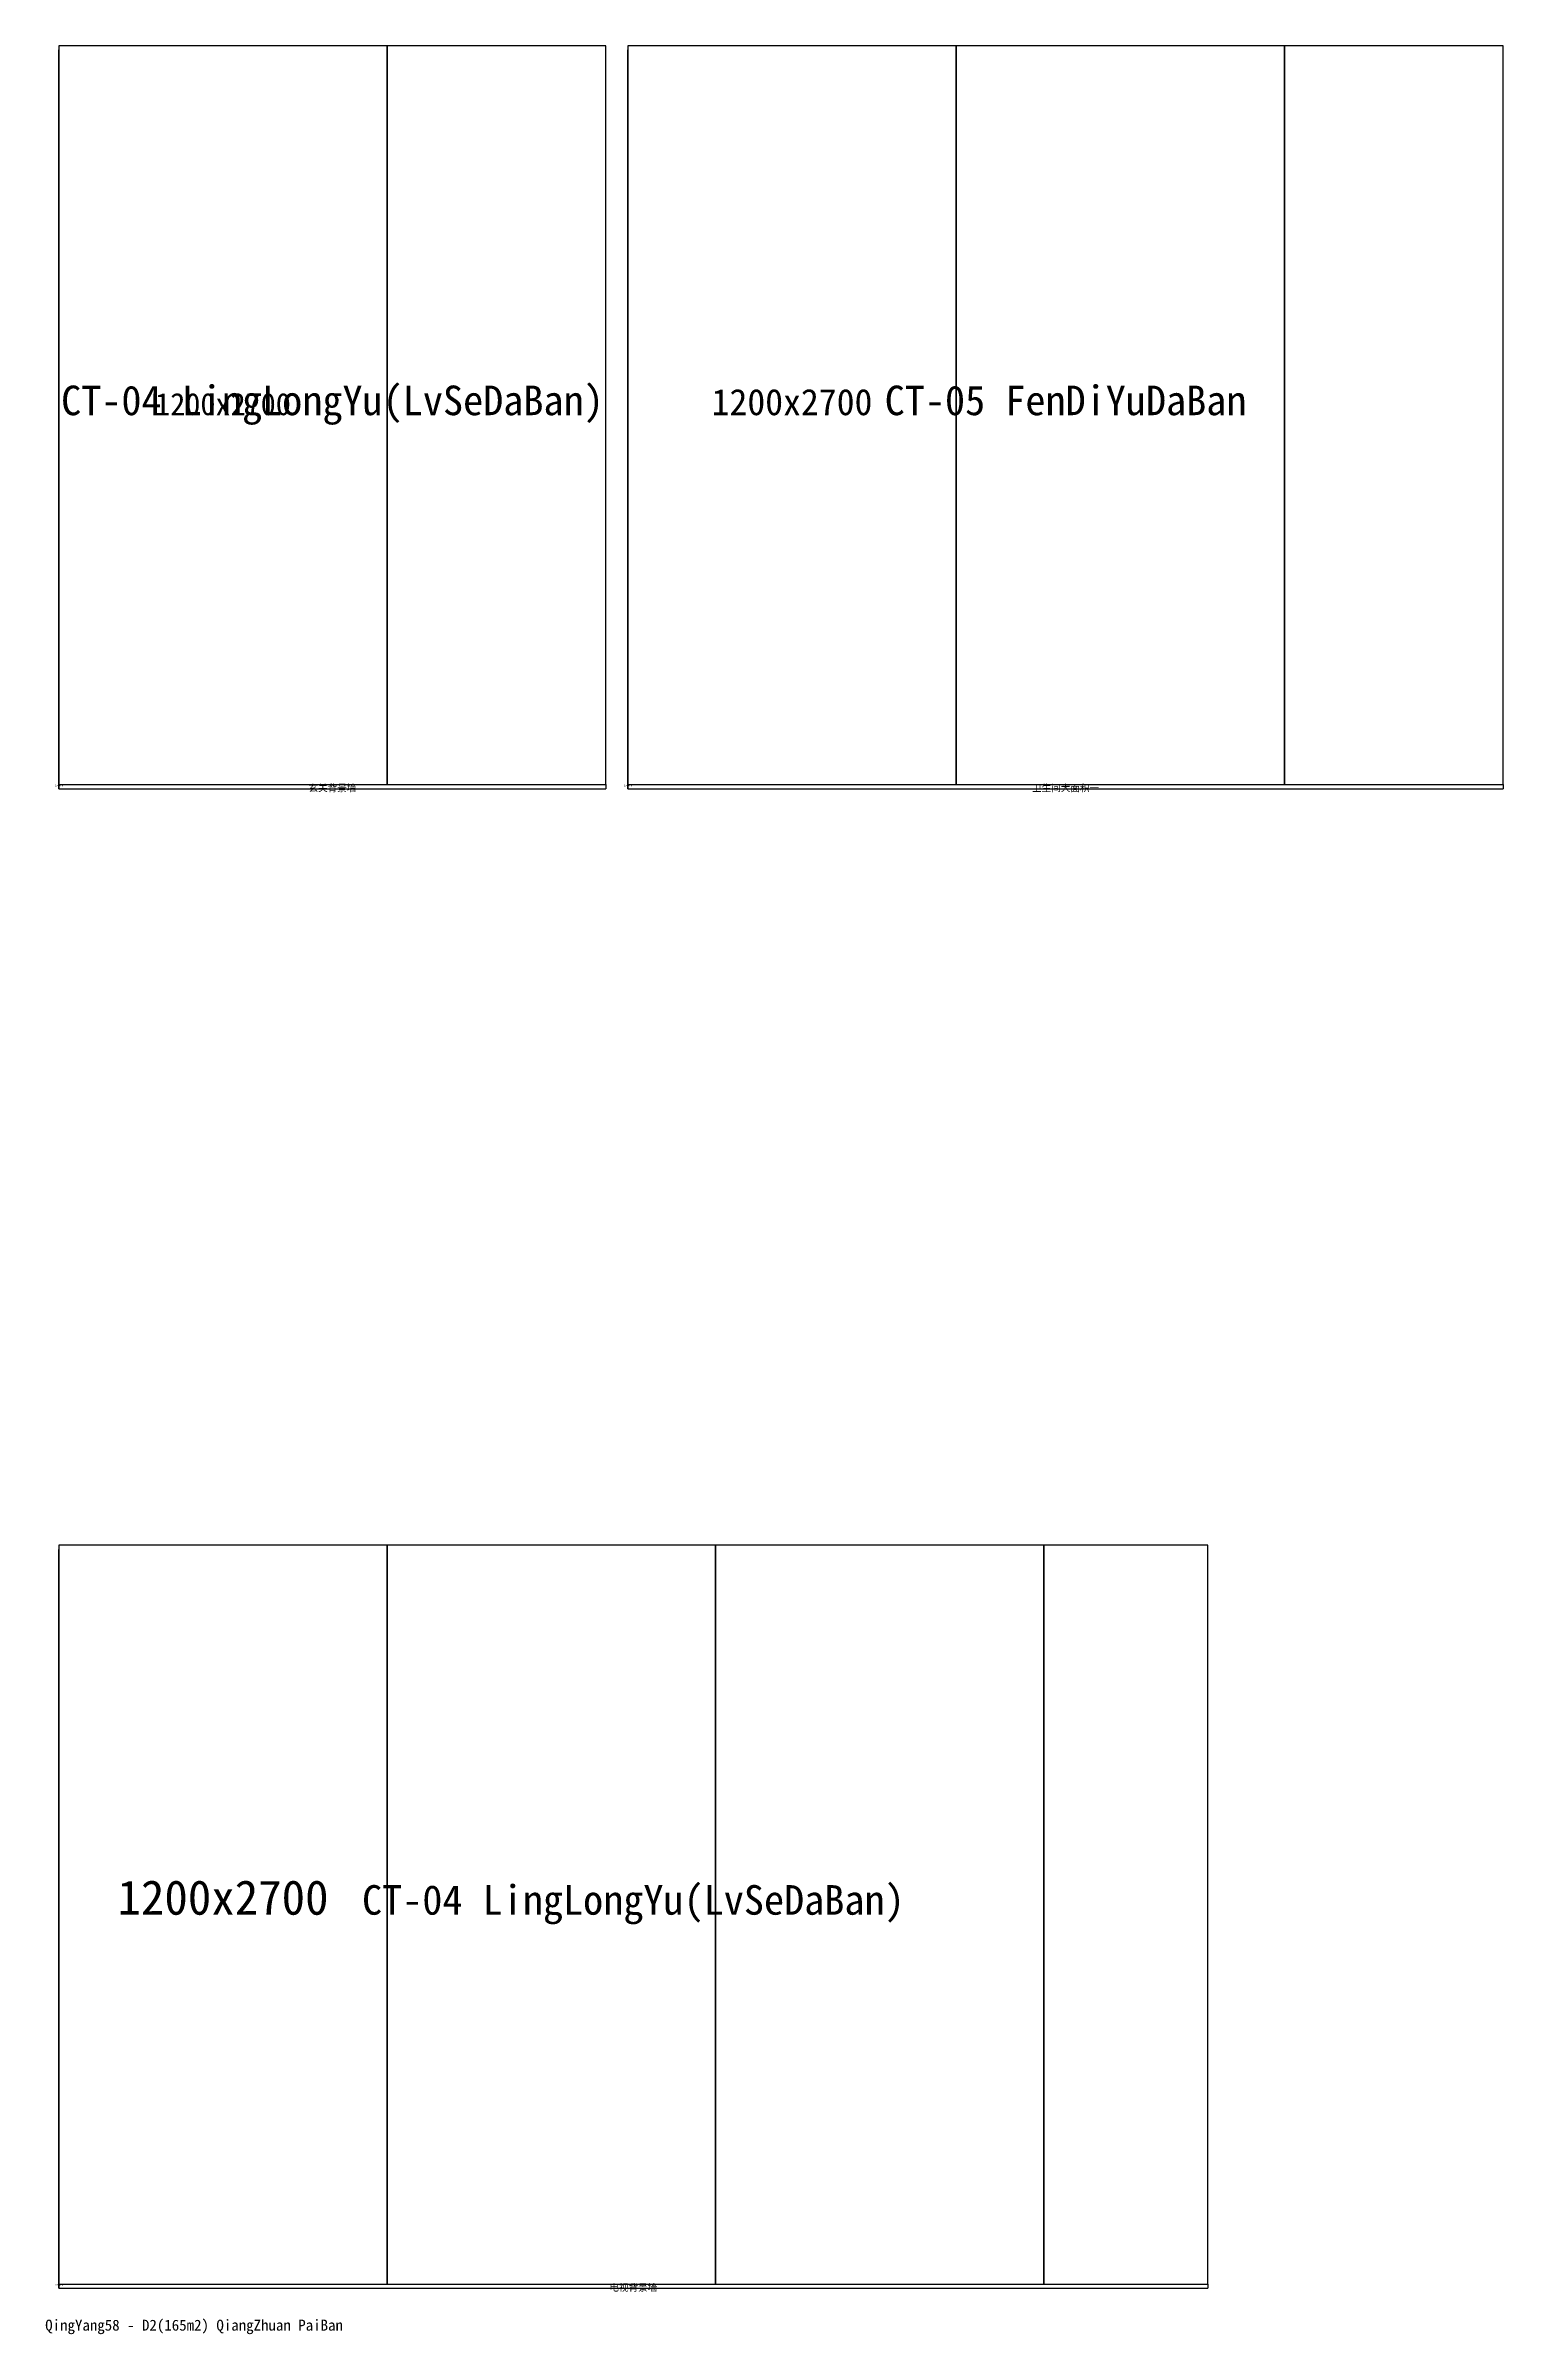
# Model space of a CAD drawing. Header units: millimetres. Extents: x 52 to 5380, y -63 to 24140.
# Drawn here: x 52 to 5380, y -63 to 8300 of the extents above; entities that cross this region are included whole.
import ezdxf
from ezdxf.enums import TextEntityAlignment as Align

# ---------------------------------------------------------------- set-up
doc = ezdxf.new("R2010")
doc.units = ezdxf.units.MM
for name, color, linetype in [('DIM', 3, 'CONTINUOUS'), ('TEXT', 7, 'CONTINUOUS'), ('TILE', 5, 'CONTINUOUS'), ('TILE_CUT', 2, 'Continuous'), ('TITLE', 6, 'CONTINUOUS'), ('WALL', 7, 'CONTINUOUS')]:
    doc.layers.add(name, color=color, linetype=linetype)

msp = doc.modelspace()

# ---------------------------------------------------------------- linework, layer by layer
at = {"layer": 'DIM'}
for p, q in [((100, 8300), (100, 8285)), ((100, 5585), (100, 8285)), ((2180, 8300), (2180, 8285)), ((2180, 5585), (2180, 8285)), ((100, 5600), (100, 5585)), ((100, 5600), (100, 5585)), ((100, 5585), (2100, 5585)), ((2100, 5600), (2100, 5585)), ((2180, 5600), (2180, 5585)), ((2180, 5600), (2180, 5585)), ((2180, 5585), (5380, 5585)), ((5380, 5600), (5380, 5585)), ((100, 2820), (100, 2805)), ((100, 105), (100, 2805)), ((100, 120), (100, 105)), ((100, 120), (100, 105)), ((100, 105), (4300, 105)), ((4300, 120), (4300, 105))]:
    msp.add_line(p, q, dxfattribs=at)
at = {"layer": 'TILE'}
for points in [[(100, 5600), (1300, 5600), (1300, 8300), (100, 8300), (100, 5600)], [(2180, 5600), (3380, 5600), (3380, 8300), (2180, 8300), (2180, 5600)], [(3380, 5600), (4580, 5600), (4580, 8300), (3380, 8300), (3380, 5600)], [(100, 120), (1300, 120), (1300, 2820), (100, 2820), (100, 120)], [(1300, 120), (2500, 120), (2500, 2820), (1300, 2820), (1300, 120)], [(2500, 120), (3700, 120), (3700, 2820), (2500, 2820), (2500, 120)]]:
    msp.add_lwpolyline(points, close=True, dxfattribs=at)
at = {"layer": 'TILE_CUT'}
for points in [[(1300, 5600), (2100, 5600), (2100, 8300), (1300, 8300), (1300, 5600)], [(4580, 5600), (5380, 5600), (5380, 8300), (4580, 8300), (4580, 5600)], [(3700, 120), (4300, 120), (4300, 2820), (3700, 2820), (3700, 120)]]:
    msp.add_lwpolyline(points, close=True, dxfattribs=at)
at = {"layer": 'WALL', "color": 7}
for points in [[(100, 5600), (2100, 5600), (2100, 8300), (100, 8300), (100, 5600)], [(2180, 5600), (5380, 5600), (5380, 8300), (2180, 8300), (2180, 5600)], [(100, 120), (4300, 120), (4300, 2820), (100, 2820), (100, 120)]]:
    msp.add_lwpolyline(points, close=True, dxfattribs=at)

# ---------------------------------------------------------------- texts
at = {"layer": 'DIM'}
for s, height, p in [('1200x2700', 81, (700, 6950)), ('1200x2700', 96, (2780, 6950)), ('2700mm', 6, (100, 5594)), ('2000mm', 6, (1100, 5594)), ('2700mm', 6, (2180, 5594)), ('3200mm', 6, (3780, 5594)), ('1200x2700', 126, (700, 1470)), ('2700mm', 6, (100, 114)), ('4200mm', 6, (2200, 114))]:
    msp.add_text(s, height=height, dxfattribs=at).set_placement(p, align=Align.CENTER)
at = {"layer": 'TEXT'}
for s, height, p in [('CT-04 LingLongYu(LvSeDaBan)', 108, (1100, 6950)), ('CT-05 FenDiYuDaBan', 108, (3780, 6950)), ('玄关背景墙', 25, (1100, 5575)), ('卫生间大面积一', 25, (3780, 5575)), ('CT-04 LingLongYu(LvSeDaBan)', 108, (2200, 1470)), ('电视背景墙', 25, (2200, 95))]:
    msp.add_text(s, height=height, dxfattribs=at).set_placement(p, align=Align.CENTER)
at = {"layer": 'TITLE'}
msp.add_text('QingYang58 - D2(165m2) QiangZhuan PaiBan', height=40, dxfattribs=at).set_placement((50, -50))

doc.saveas('drawing.dxf')
